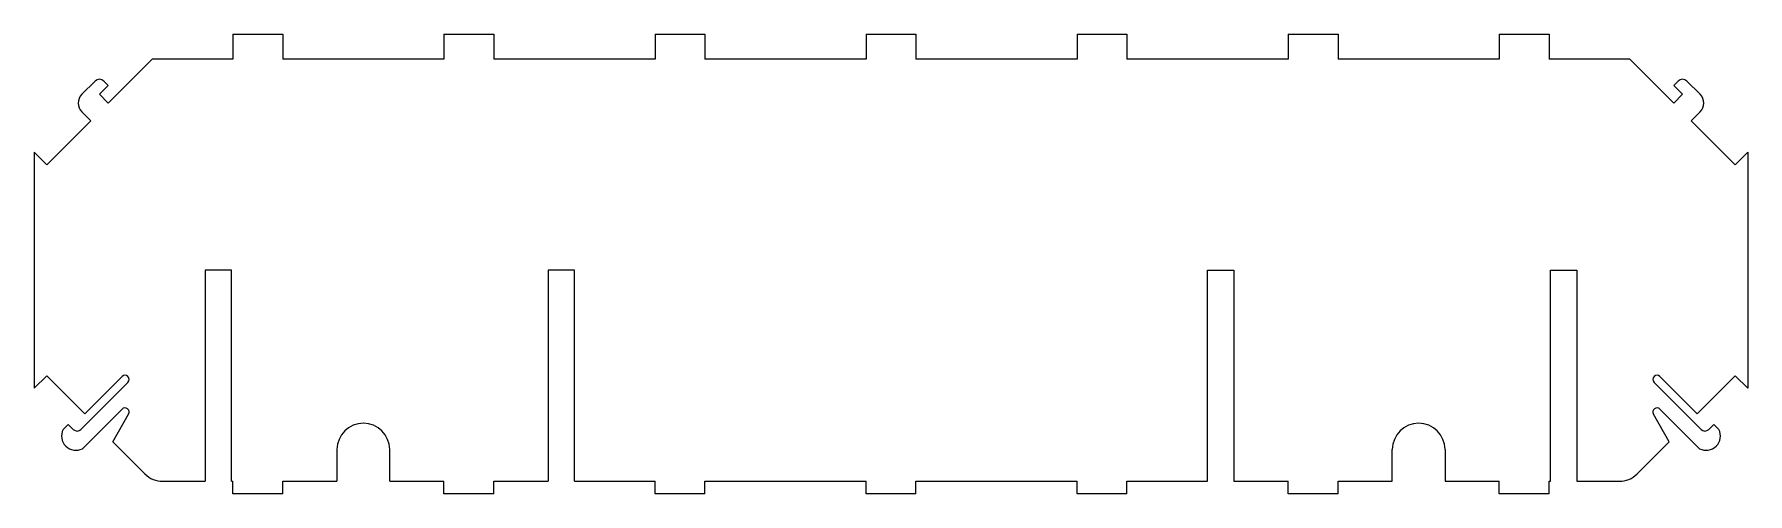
# Model space of a CAD drawing. Header units: inches. Extents: x -4.06 to 4.06, y -1.06 to 1.12.
import ezdxf

# ---------------------------------------------------------------- set-up
doc = ezdxf.new("R2010")
doc.units = ezdxf.units.IN
doc.header["$MEASUREMENT"] = 0

msp = doc.modelspace()

# ---------------------------------------------------------------- linework, layer by layer
at = {"color": 7, "linetype": 'Continuous', "lineweight": 15}
for p, q in [((-3.1181, 1.1181), (-3.1181, 1)), ((-3.1181, 1.1181), (-2.8819, 1.1181)), ((-2.8819, 1.1181), (-2.8819, 1)), ((-2.1181, 1.1181), (-2.1181, 1)), ((-2.1181, 1.1181), (-1.8819, 1.1181)), ((-1.8819, 1.1181), (-1.8819, 1)), ((-1.1181, 1.1181), (-1.1181, 1)), ((-1.1181, 1.1181), (-0.8819, 1.1181)), ((-0.8819, 1.1181), (-0.8819, 1)), ((-0.1181, 1.1181), (0.1181, 1.1181)), ((-0.1181, 1.1181), (-0.1181, 1)), ((0.1181, 1.1181), (0.1181, 1)), ((0.8819, 1.1181), (0.8819, 1)), ((0.8819, 1.1181), (1.1181, 1.1181)), ((1.1181, 1.1181), (1.1181, 1)), ((1.8819, 1.1181), (1.8819, 1)), ((1.8819, 1.1181), (2.1181, 1.1181)), ((2.1181, 1.1181), (2.1181, 1)), ((2.8819, 1.1181), (2.8819, 1)), ((2.8819, 1.1181), (3.1181, 1.1181)), ((3.1181, 1.1181), (3.1181, 1)), ((-3.5, 1), (-3.7082, 0.7918)), ((-3.1181, 1), (-3.5, 1)), ((-2.1181, 1), (-2.8819, 1)), ((-1.1181, 1), (-1.8819, 1)), ((-0.1181, 1), (-0.8819, 1)), ((0.8819, 1), (0.1181, 1)), ((1.8819, 1), (1.1181, 1)), ((2.8819, 1), (2.1181, 1)), ((3.5, 1), (3.1181, 1)), ((3.7082, 0.7918), (3.5, 1)), ((-3.8335, 0.8335), (-3.7709, 0.8962)), ((-3.7291, 0.8962), (-3.7082, 0.8753)), ((3.7291, 0.8962), (3.7082, 0.8753)), ((3.8335, 0.8335), (3.7709, 0.8962)), ((-3.7082, 0.8753), (-3.75, 0.8335)), ((-3.75, 0.8335), (-3.7082, 0.7918)), ((3.7082, 0.8753), (3.75, 0.8335)), ((3.75, 0.8335), (3.7082, 0.7918)), ((-3.7918, 0.7082), (-3.8335, 0.75)), ((3.7918, 0.7082), (3.8335, 0.75)), ((-3.7918, 0.7082), (-4, 0.5)), ((4, 0.5), (3.7918, 0.7082)), ((-4.0591, 0.5591), (-4.0591, -0.5591)), ((-4, 0.5), (-4.0591, 0.5591)), ((4, 0.5), (4.0591, 0.5591)), ((4.0591, 0.5591), (4.0591, -0.5591)), ((-3.125, 0), (-3.25, 0)), ((-3.25, 0), (-3.25, -1)), ((-3.125, -1), (-3.125, 0)), ((-1.5, 0), (-1.625, 0)), ((-1.625, 0), (-1.625, -1)), ((-1.5, -1), (-1.5, 0)), ((1.5, 0), (1.625, 0)), ((1.5, -1), (1.5, 0)), ((1.625, 0), (1.625, -1)), ((3.125, 0), (3.25, 0)), ((3.125, -1), (3.125, 0)), ((3.25, 0), (3.25, -1)), ((-4.0591, -0.5591), (-4, -0.5)), ((-4, -0.5), (-3.8199, -0.6801)), ((-3.8387, -0.7546), (-3.6153, -0.5312)), ((-3.6431, -0.5033), (-3.8199, -0.6801)), ((3.8387, -0.7546), (3.6153, -0.5312)), ((3.6431, -0.5033), (3.8199, -0.6801)), ((3.8199, -0.6801), (4, -0.5)), ((4.0591, -0.5591), (4, -0.5)), ((-3.9222, -0.7546), (-3.8981, -0.7305)), ((-3.8981, -0.7305), (-3.874, -0.7546)), ((-3.6431, -0.658), (-3.8309, -0.8458)), ((-3.6869, -0.8131), (-3.6121, -0.6817)), ((3.6869, -0.8131), (3.6121, -0.6817)), ((3.6431, -0.658), (3.8309, -0.8458)), ((3.8981, -0.7305), (3.874, -0.7546)), ((3.9222, -0.7546), (3.8981, -0.7305)), ((-3.6869, -0.8131), (-3.5346, -0.9654)), ((-2.625, -0.85), (-2.625, -1)), ((-2.375, -1), (-2.375, -0.85)), ((2.375, -1), (2.375, -0.85)), ((2.625, -0.85), (2.625, -1)), ((3.5346, -0.9654), (3.6869, -0.8131)), ((-3.4511, -1), (-3.25, -1)), ((-3.125, -1), (-3.1181, -1)), ((-3.1181, -1.0591), (-3.1181, -1)), ((-2.8819, -1), (-2.625, -1)), ((-2.8819, -1.0591), (-2.8819, -1)), ((-2.375, -1), (-2.1181, -1)), ((-2.1181, -1.0591), (-2.1181, -1)), ((-1.8819, -1), (-1.625, -1)), ((-1.8819, -1.0591), (-1.8819, -1)), ((-1.5, -1), (-1.1181, -1)), ((-1.1181, -1.0591), (-1.1181, -1)), ((-0.8819, -1), (-0.1181, -1)), ((-0.8819, -1.0591), (-0.8819, -1)), ((-0.1181, -1.0591), (-0.1181, -1)), ((0.1181, -1), (0.8819, -1)), ((0.1181, -1.0591), (0.1181, -1)), ((0.8819, -1.0591), (0.8819, -1)), ((1.1181, -1), (1.5, -1)), ((1.1181, -1.0591), (1.1181, -1)), ((1.625, -1), (1.8819, -1)), ((1.8819, -1.0591), (1.8819, -1)), ((2.1181, -1), (2.375, -1)), ((2.1181, -1.0591), (2.1181, -1)), ((2.625, -1), (2.8819, -1)), ((2.8819, -1.0591), (2.8819, -1)), ((3.1181, -1), (3.125, -1)), ((3.1181, -1.0591), (3.1181, -1)), ((3.25, -1), (3.4511, -1)), ((-2.8819, -1.0591), (-3.1181, -1.0591)), ((-1.8819, -1.0591), (-2.1181, -1.0591)), ((-0.8819, -1.0591), (-1.1181, -1.0591)), ((0.1181, -1.0591), (-0.1181, -1.0591)), ((1.1181, -1.0591), (0.8819, -1.0591)), ((2.1181, -1.0591), (1.8819, -1.0591)), ((3.1181, -1.0591), (2.8819, -1.0591))]:
    msp.add_line(p, q, dxfattribs=at)
for centre, radius, start, end in [((-3.75, 0.8753), 0.0295, 45, 135), ((3.75, 0.8753), 0.0295, 45, 135), ((-3.7918, 0.7918), 0.0591, 135, 225), ((3.7918, 0.7918), 0.0591, 315, 45), ((-3.6292, -0.5173), 0.0197, 315, 135), ((3.6292, -0.5173), 0.0197, 45, 225), ((-3.6292, -0.6719), 0.0197, 330.36386, 135), ((-2.5, -0.85), 0.125, 0, 180), ((2.5, -0.85), 0.125, 0, 180), ((3.6292, -0.6719), 0.0197, 45, 209.63614), ((-3.8618, -0.7854), 0.0678, 152.93526, 297.06474), ((-3.8564, -0.7369), 0.025, 225, 315), ((3.8618, -0.7854), 0.0678, 242.93526, 27.06474), ((3.8564, -0.7369), 0.025, 225, 315), ((-3.4511, -0.8819), 0.1181, 225, 270), ((3.4511, -0.8819), 0.1181, 270, 315)]:
    msp.add_arc(centre, radius, start, end, dxfattribs=at)

doc.saveas('drawing.dxf')
